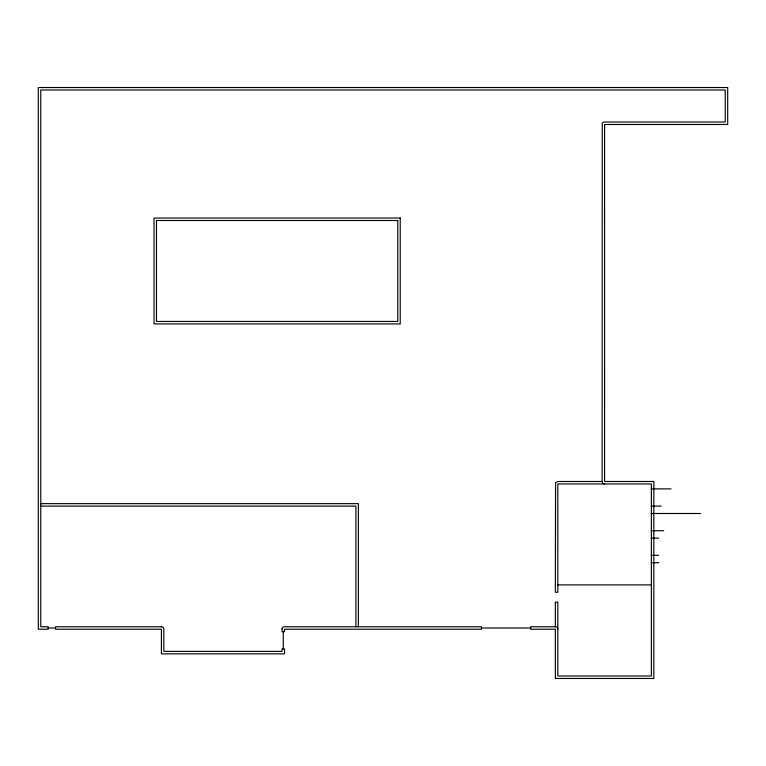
<?xml version="1.0" encoding="UTF-8"?>
<svg xmlns="http://www.w3.org/2000/svg" width="766" height="766" viewBox="0 0 766 766"><rect width="100%" height="100%" fill="white"/><g stroke="black" fill="none" stroke-linecap="round" stroke-linejoin="round"><path stroke-width="1.15" d="M604.594 483.949L602.708 483.365L602.133 481.488L557.811 481.488L555.57 482.609L555.35 592.281L557.811 592.281L557.811 483.949L651.378 483.949L651.378 675.995L557.811 675.995L557.811 602.133L555.35 602.133L555.35 626.751L557.236 627.335L557.811 629.212M651.378 488.871L671.073 488.871M40.761 503.645L358.383 503.645L358.383 626.751M40.761 506.106L355.912 506.106L355.912 626.751M651.378 506.106L661.221 506.106M651.378 513.498L700.612 513.498M651.378 530.733L663.682 530.733M651.378 538.115L658.76 538.115M651.378 555.35L658.76 555.35M651.378 562.732L658.76 562.732M557.811 584.898L651.378 584.898M555.35 626.751L530.733 626.751L530.733 629.212L555.35 629.212L555.35 678.456L653.838 678.456L653.838 481.488L604.594 481.488L604.594 124.475L727.7 124.475L727.7 87.544L38.3 87.544L38.3 629.212L48.153 629.212L48.153 626.751L40.761 626.751L40.761 90.005L725.239 90.005L725.239 122.014L604.594 122.014L603.053 122.33L602.268 123.355L602.133 481.488M48.153 627.986L55.535 627.986M481.488 627.986L530.733 627.986M283.286 631.672L283.286 648.907M282.06 628.896L282.051 631.672L284.512 631.672L284.512 629.212L481.488 629.212L481.488 626.751L284.512 626.751L282.635 627.335L282.06 628.896M400.235 218.032L154.023 218.032L154.023 323.913L400.235 323.913L400.235 218.032M397.774 220.503L156.484 220.503L156.484 321.442L397.774 321.442L397.774 220.503M161.406 626.751L55.535 626.751L55.535 629.212L161.406 629.212L161.406 653.838L284.512 653.838L284.512 648.907L282.051 648.907L282.051 651.378L163.867 651.378L163.838 628.608L163.129 627.191L161.406 626.751"/></g></svg>
